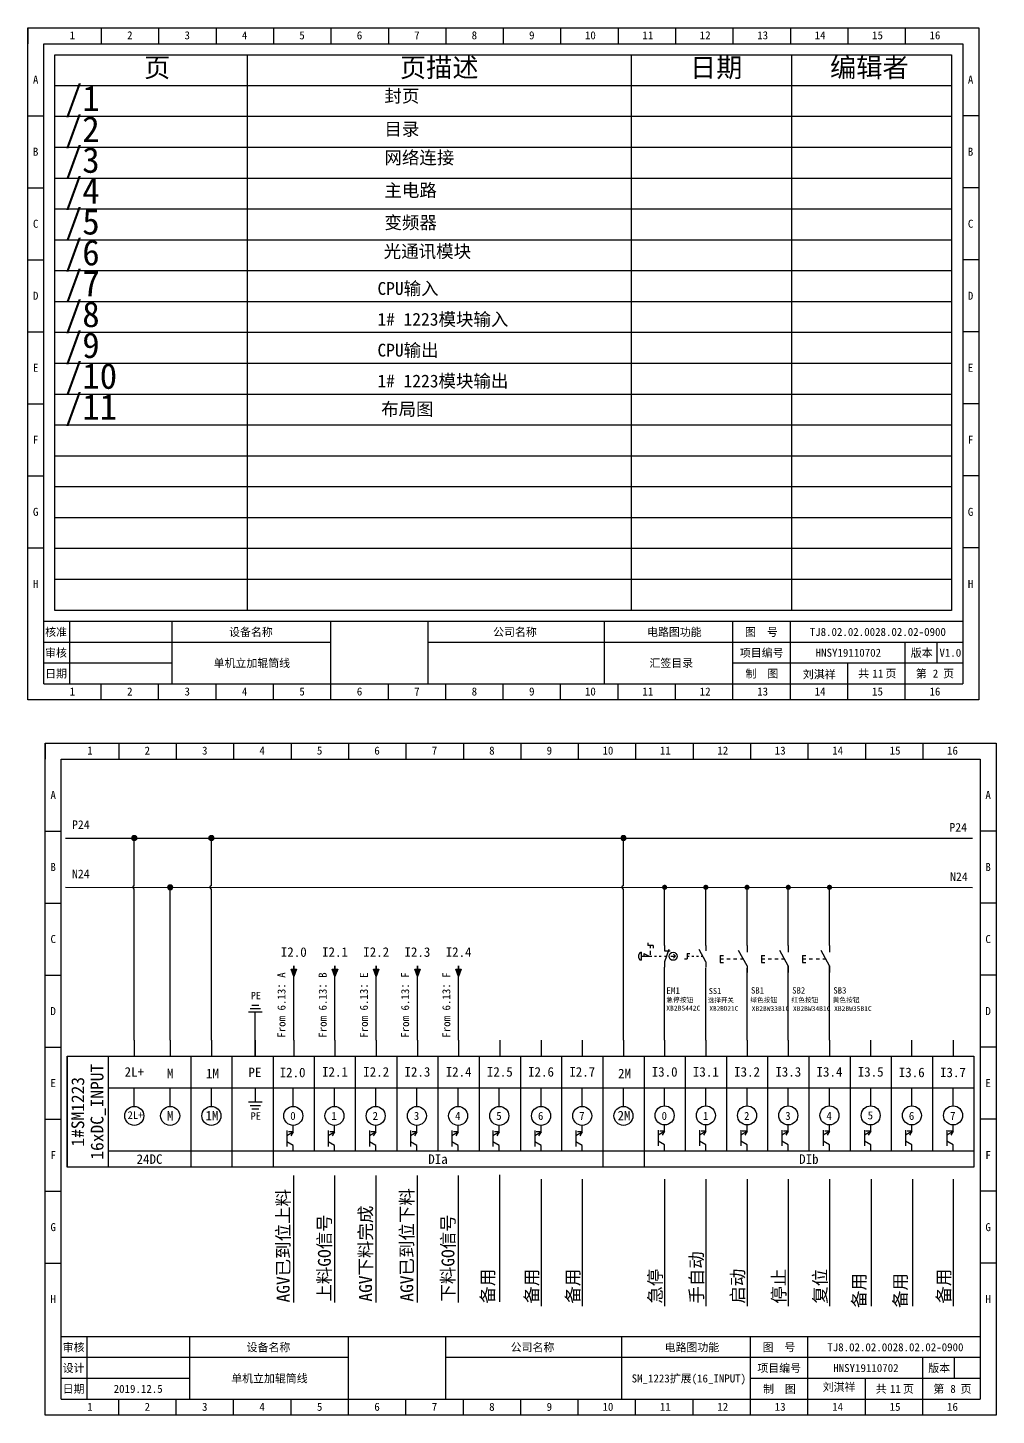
# Model space of a CAD drawing. Header units: millimetres. Extents: x 2035 to 3883, y 1511 to 1945.
# Drawn here: x 2344.2 to 2646.7, y 1511.5 to 1944.9 of the extents above; entities that cross this region are included whole.
import ezdxf
from ezdxf.enums import TextEntityAlignment as Align

# ---------------------------------------------------------------- set-up
doc = ezdxf.new("R2010")
doc.units = ezdxf.units.MM
doc.layers.add('0 @ 1', color=7, linetype='Continuous')
doc.layers.add('EPLAN300', color=5, linetype='Continuous', lineweight=25)
doc.layers.add('EPLAN311', color=1, linetype='Continuous', lineweight=25)
doc.styles.get("Standard").update_dxf_attribs({"font": 'arial.ttf'})
doc.styles.add('宋体', font='')
doc.styles.get('宋体').set_extended_font_data('宋体')

# ---------------------------------------------------------------- blocks, each defined once
blk = doc.blocks.new('*U102')
blk.add_line((-2.5, 0), (2.5, 0))
blk = doc.blocks.new('*U103')
at = {"color": 0, "linetype": 'ByBlock', "lineweight": -2, "transparency": 16777216}
for p in [(0, 0), (0, -22.5), (0, -45), (0, -67.5), (0, -90), (0, -112.5), (0, -135)]:
    blk.add_blockref('*U102', p, dxfattribs=at)
blk = doc.blocks.new('*U104')
blk.add_line((-2.5, 0), (2.5, 0))
blk = doc.blocks.new('*U105')
at = {"color": 0, "linetype": 'ByBlock', "lineweight": -2, "transparency": 16777216}
for p in [(0, 0), (0, -22.5), (0, -45), (0, -67.5), (0, -90), (0, -112.5), (0, -135)]:
    blk.add_blockref('*U104', p, dxfattribs=at)
blk = doc.blocks.new('目录图框')
for p, q in [((-3010.08, 789.32), (-2713.08, 789.32)), ((-3010.08, 579.32), (-3010.08, 789.32)), ((-3010.08, 789.32), (-3010.08, 784.32)), ((-3010.08, 789.32), (-3005.08, 789.32)), ((-2987.15, 789.32), (-2987.15, 784.32)), ((-2969.21, 789.32), (-2969.21, 784.32)), ((-2951.27, 789.32), (-2951.27, 784.32)), ((-2933.33, 789.32), (-2933.33, 784.32)), ((-2915.4, 789.32), (-2915.4, 784.32)), ((-2897.46, 789.32), (-2897.46, 784.32)), ((-2879.52, 789.32), (-2879.52, 784.32)), ((-2861.58, 789.32), (-2861.58, 784.32)), ((-2843.65, 789.32), (-2843.65, 784.32)), ((-2825.71, 789.32), (-2825.71, 784.32)), ((-2807.77, 789.32), (-2807.77, 784.32)), ((-2789.83, 789.32), (-2789.83, 784.32)), ((-2771.9, 789.32), (-2771.9, 784.32)), ((-2753.96, 789.32), (-2753.96, 784.32)), ((-2736.02, 789.32), (-2736.02, 784.32)), ((-2713.08, 789.32), (-2713.08, 579.32)), ((-2713.08, 789.32), (-2713.08, 784.32)), ((-3005.08, 784.32), (-2718.08, 784.32)), ((-3005.08, 584.32), (-3005.08, 784.32)), ((-2718.08, 784.32), (-2718.08, 584.32)), ((-2718.08, 603.82), (-3005.08, 603.82)), ((-2997.08, 603.82), (-2997.08, 584.32)), ((-2965.08, 603.82), (-2965.08, 584.32)), ((-2965.08, 603.82), (-2965.08, 584.32)), ((-2915.4, 579.32), (-2915.4, 603.82)), ((-2885.08, 603.82), (-2885.08, 584.32)), ((-2885.08, 603.82), (-2885.08, 584.32)), ((-2885.08, 603.82), (-2885.08, 584.32)), ((-2830.08, 603.82), (-2830.08, 584.32)), ((-2789.83, 579.32), (-2789.83, 603.82)), ((-2771.9, 579.32), (-2771.9, 603.82)), ((-2965.08, 597.32), (-3005.08, 597.32)), ((-2915.4, 597.32), (-2965.08, 597.32)), ((-2718.08, 597.32), (-2885.08, 597.32)), ((-2736.02, 579.32), (-2736.02, 597.32)), ((-2726.18, 597.32), (-2726.18, 590.82)), ((-2965.08, 590.82), (-3005.08, 590.82)), ((-2718.08, 590.82), (-2789.83, 590.82)), ((-2753.96, 579.32), (-2753.96, 590.82)), ((-3005.08, 584.32), (-2718.08, 584.32)), ((-2987.15, 579.32), (-2987.15, 584.32)), ((-2969.21, 579.32), (-2969.21, 584.32)), ((-2951.27, 579.32), (-2951.27, 584.32)), ((-2933.33, 579.32), (-2933.33, 584.32)), ((-2897.46, 579.32), (-2897.46, 584.32)), ((-2879.52, 579.32), (-2879.52, 584.32)), ((-2861.58, 579.32), (-2861.58, 584.32)), ((-2843.65, 579.32), (-2843.65, 584.32)), ((-2825.71, 579.32), (-2825.71, 584.32)), ((-2807.77, 579.32), (-2807.77, 584.32)), ((-2713.08, 579.32), (-3010.08, 579.32))]:
    blk.add_line(p, q)
blk.add_blockref('*U103', (-3007.58, 761.82))
at = {"xscale": -1}
blk.add_blockref('*U105', (-2715.58, 761.82), dxfattribs=at)
at = {"style": '宋体'}
for s, p in [('1', (-2997.01, 785.71)), ('2', (-2979.07, 785.71)), ('3', (-2961.13, 785.71)), ('4', (-2943.2, 785.71)), ('5', (-2925.26, 785.71)), ('6', (-2907.32, 785.71)), ('7', (-2889.38, 785.71)), ('8', (-2871.45, 785.71)), ('9', (-2853.51, 785.71)), ('10', (-2836.07, 785.71)), ('11', (-2818.13, 785.71)), ('12', (-2800.2, 785.71)), ('13', (-2782.26, 785.71)), ('14', (-2764.32, 785.71)), ('15', (-2746.38, 785.71)), ('16', (-2728.45, 785.71)), ('A', (-3008.47, 771.84)), ('A', (-2716.47, 771.84)), ('B', (-3008.47, 749.34)), ('B', (-2716.47, 749.34)), ('C', (-3008.47, 726.84)), ('C', (-2716.47, 726.84)), ('D', (-3008.47, 704.34)), ('D', (-2716.47, 704.34)), ('E', (-3008.47, 681.84)), ('E', (-2716.47, 681.84)), ('F', (-3008.47, 659.34)), ('F', (-2716.47, 659.34)), ('G', (-3008.47, 636.84)), ('G', (-2716.47, 636.84)), ('H', (-3008.47, 614.34)), ('H', (-2716.47, 614.34)), ('核准', (-3004.65, 599.29)), ('设备名称', (-2947.2, 599.28)), ('公司名称', (-2864.73, 599.29)), ('电路图功能', (-2816.66, 599.29)), ('图  号', (-2786.05, 599.3)), ('审核', (-3004.66, 592.79)), ('项目编号', (-2787.68, 592.79)), ('版本', (-2734.3, 592.79)), ('日期', (-3004.66, 586.29)), ('制  图', (-2785.91, 586.28)), ('共   页', (-2750.72, 586.31)), ('第   页', (-2732.72, 586.3)), ('1', (-2997.01, 580.71)), ('2', (-2979.07, 580.71)), ('3', (-2961.13, 580.71)), ('4', (-2943.2, 580.71)), ('5', (-2925.26, 580.71)), ('6', (-2907.32, 580.71)), ('7', (-2889.38, 580.71)), ('8', (-2871.45, 580.71)), ('9', (-2853.51, 580.71)), ('10', (-2836.07, 580.71)), ('11', (-2818.13, 580.71)), ('12', (-2800.2, 580.71)), ('13', (-2782.26, 580.71)), ('14', (-2764.32, 580.71)), ('15', (-2746.38, 580.71)), ('16', (-2728.45, 580.71))]:
    blk.add_text(s, height=2.5, dxfattribs=at).set_placement(p)
blk = doc.blocks.new('*U69')
blk.add_line((140, 0), (-140, 0))
blk = doc.blocks.new('*U70')
at = {"color": 0, "linetype": 'ByBlock', "lineweight": -2, "transparency": 16777216}
for p in [(0, 0), (0, -9.64), (0, -19.28), (0, -28.92), (0, -38.56), (0, -48.19), (0, -57.83), (0, -67.47), (0, -77.11), (0, -86.75), (0, -96.39), (0, -106.03), (0, -115.67), (0, -125.31), (0, -134.94), (0, -144.58), (0, -154.22)]:
    blk.add_blockref('*U69', p, dxfattribs=at)
blk = doc.blocks.new('*U89')
blk.add_line((-2.5, 0), (2.5, 0))
blk = doc.blocks.new('*U90')
at = {"color": 0, "linetype": 'ByBlock', "lineweight": -2, "transparency": 16777216}
for p in [(0, 0), (0, -22.5), (0, -45), (0, -67.5), (0, -90), (0, -112.5), (0, -135)]:
    blk.add_blockref('*U89', p, dxfattribs=at)
blk = doc.blocks.new('*U91')
blk.add_line((-2.5, 0), (2.5, 0))
blk = doc.blocks.new('*U92')
at = {"color": 0, "linetype": 'ByBlock', "lineweight": -2, "transparency": 16777216}
for p in [(0, 0), (0, -22.5), (0, -45), (0, -67.5), (0, -90), (0, -112.5), (0, -135)]:
    blk.add_blockref('*U91', p, dxfattribs=at)
blk = doc.blocks.new('制图图框')
for p, q in [((-2700.08, 789.32), (-2403.08, 789.32)), ((-2700.08, 579.32), (-2700.08, 789.32)), ((-2700.08, 789.32), (-2700.08, 784.32)), ((-2700.08, 789.32), (-2695.08, 789.32)), ((-2677.15, 789.32), (-2677.15, 784.32)), ((-2659.21, 789.32), (-2659.21, 784.32)), ((-2641.27, 789.32), (-2641.27, 784.32)), ((-2623.33, 789.32), (-2623.33, 784.32)), ((-2605.4, 789.32), (-2605.4, 784.32)), ((-2587.46, 789.32), (-2587.46, 784.32)), ((-2569.52, 789.32), (-2569.52, 784.32)), ((-2551.58, 789.32), (-2551.58, 784.32)), ((-2533.65, 789.32), (-2533.65, 784.32)), ((-2515.71, 789.32), (-2515.71, 784.32)), ((-2497.77, 789.32), (-2497.77, 784.32)), ((-2479.83, 789.32), (-2479.83, 784.32)), ((-2461.9, 789.32), (-2461.9, 784.32)), ((-2443.96, 789.32), (-2443.96, 784.32)), ((-2426.02, 789.32), (-2426.02, 784.32)), ((-2403.08, 789.32), (-2403.08, 579.32)), ((-2403.08, 789.32), (-2403.08, 784.32)), ((-2695.08, 784.32), (-2408.08, 784.32)), ((-2695.08, 584.32), (-2695.08, 784.32)), ((-2408.08, 784.32), (-2408.08, 584.32)), ((-2408.08, 603.82), (-2695.08, 603.82)), ((-2687.08, 603.82), (-2687.08, 584.32)), ((-2655.08, 603.82), (-2655.08, 584.32)), ((-2655.08, 603.82), (-2655.08, 584.32)), ((-2605.4, 579.32), (-2605.4, 603.82)), ((-2575.08, 603.82), (-2575.08, 584.32)), ((-2575.08, 603.82), (-2575.08, 584.32)), ((-2575.08, 603.82), (-2575.08, 584.32)), ((-2520.08, 603.82), (-2520.08, 584.32)), ((-2479.83, 579.32), (-2479.83, 603.82)), ((-2461.9, 579.32), (-2461.9, 603.82)), ((-2655.08, 597.32), (-2695.08, 597.32)), ((-2605.4, 597.32), (-2655.08, 597.32)), ((-2408.08, 597.32), (-2575.08, 597.32)), ((-2426.02, 579.32), (-2426.02, 597.32)), ((-2416.18, 597.32), (-2416.18, 590.82)), ((-2655.08, 590.82), (-2695.08, 590.82)), ((-2408.08, 590.82), (-2479.83, 590.82)), ((-2443.96, 579.32), (-2443.96, 590.82)), ((-2695.08, 584.32), (-2408.08, 584.32)), ((-2677.15, 579.32), (-2677.15, 584.32)), ((-2659.21, 579.32), (-2659.21, 584.32)), ((-2641.27, 579.32), (-2641.27, 584.32)), ((-2623.33, 579.32), (-2623.33, 584.32)), ((-2587.46, 579.32), (-2587.46, 584.32)), ((-2569.52, 579.32), (-2569.52, 584.32)), ((-2551.58, 579.32), (-2551.58, 584.32)), ((-2533.65, 579.32), (-2533.65, 584.32)), ((-2515.71, 579.32), (-2515.71, 584.32)), ((-2497.77, 579.32), (-2497.77, 584.32)), ((-2403.08, 579.32), (-2700.08, 579.32))]:
    blk.add_line(p, q)
blk.add_blockref('*U90', (-2697.58, 761.82))
at = {"xscale": -1}
blk.add_blockref('*U92', (-2405.58, 761.82), dxfattribs=at)
at = {"style": '宋体'}
for s, p in [('1', (-2687.01, 785.71)), ('2', (-2669.07, 785.71)), ('3', (-2651.13, 785.71)), ('4', (-2633.2, 785.71)), ('5', (-2615.26, 785.71)), ('6', (-2597.32, 785.71)), ('7', (-2579.38, 785.71)), ('8', (-2561.45, 785.71)), ('9', (-2543.51, 785.71)), ('10', (-2526.07, 785.71)), ('11', (-2508.13, 785.71)), ('12', (-2490.2, 785.71)), ('13', (-2472.26, 785.71)), ('14', (-2454.32, 785.71)), ('15', (-2436.38, 785.71)), ('16', (-2418.45, 785.71)), ('A', (-2698.47, 771.84)), ('A', (-2406.47, 771.84)), ('B', (-2698.47, 749.34)), ('B', (-2406.47, 749.34)), ('C', (-2698.47, 726.84)), ('C', (-2406.47, 726.84)), ('D', (-2698.47, 704.34)), ('D', (-2406.47, 704.34)), ('E', (-2698.47, 681.84)), ('E', (-2406.47, 681.84)), ('F', (-2698.47, 659.34)), ('F', (-2406.47, 659.34)), ('G', (-2698.47, 636.84)), ('G', (-2406.47, 636.84)), ('H', (-2698.47, 614.34)), ('H', (-2406.47, 614.34)), ('审核', (-2694.65, 599.29)), ('设备名称', (-2637.2, 599.28)), ('公司名称', (-2554.73, 599.29)), ('电路图功能', (-2506.66, 599.29)), ('图  号', (-2476.05, 599.3)), ('设计', (-2694.66, 592.79)), ('项目编号', (-2477.68, 592.79)), ('版本', (-2424.3, 592.79)), ('日期', (-2694.66, 586.29)), ('制  图', (-2475.91, 586.28)), ('共   页', (-2440.72, 586.31)), ('第   页', (-2422.72, 586.3)), ('1', (-2687.01, 580.71)), ('2', (-2669.07, 580.71)), ('3', (-2651.13, 580.71)), ('4', (-2633.2, 580.71)), ('5', (-2615.26, 580.71)), ('6', (-2597.32, 580.71)), ('7', (-2579.38, 580.71)), ('8', (-2561.45, 580.71)), ('9', (-2543.51, 580.71)), ('10', (-2526.07, 580.71)), ('11', (-2508.13, 580.71)), ('12', (-2490.2, 580.71)), ('13', (-2472.26, 580.71)), ('14', (-2454.32, 580.71)), ('15', (-2436.38, 580.71)), ('16', (-2418.45, 580.71))]:
    blk.add_text(s, height=2.5, dxfattribs=at).set_placement(p)
blk = doc.blocks.new('*U73')
blk.add_line((0, 0.14), (0, 5.8))
blk.add_circle((0, -2.83), 2.97)
blk = doc.blocks.new('*U74')
at = {"color": 0, "linetype": 'ByBlock', "lineweight": -2, "transparency": 16777216}
for p in [(0, 0), (12.87, 0)]:
    blk.add_blockref('*U73', p, dxfattribs=at)
blk = doc.blocks.new('箭头')
at = {"layer": 'EPLAN311', "linetype": 'Continuous', "lineweight": 25, "ltscale": 4}
blk.add_hatch(color=1, dxfattribs=at).paths.add_polyline_path([(0.875, 0.7), (2.8, 0), (0.875, -0.7)], flags=0)
at = {"layer": 'EPLAN311', "color": 1, "linetype": 'Continuous', "lineweight": 25, "ltscale": 4}
blk.add_line((0, 0), (0.875, 0), dxfattribs=at)
blk.add_lwpolyline([(0.875, 0.7), (2.8, 0), (0.875, -0.7)], close=True, dxfattribs=at)
at = {"color": 5}
blk.add_attdef('70_20010', text='', height=1.7535, dxfattribs=at).set_placement((3.5, -0.17535), align=Align.MIDDLE_LEFT)
blk = doc.blocks.new('急停按钮')
at = {"layer": 'EPLAN300', "color": 5, "linetype": 'Continuous', "lineweight": 25, "ltscale": 4}
for p, q in [((-6.13, 3.85), (-6.13, 1.75)), ((-4.38, 6.3), (-4.38, 5.6)), ((-2.98, 5.6), (-4.38, 5.6)), ((-3.68, 4.9), (-3.68, 5.6)), ((-3.68, 3.15), (-3.68, 4.2)), ((-2.98, 5.6), (-2.98, 4.9)), ((1.05, 4.55), (0, 1.4)), ((0, 4.2), (1.4, 4.2)), ((-6.13, 2.8), (-3.33, 2.8)), ((-5.43, 3.5), (-4.03, 2.8)), ((-5.43, 3.5), (-5.43, 2.8)), ((-2.63, 2.8), (-2.1, 2.8)), ((-1.4, 2.8), (-0.88, 2.8)), ((0, 2.8), (0.45, 2.8)), ((1.62, 2.8), (2.8, 2.8)), ((2.27, 3.32), (2.8, 2.8)), ((2.8, 2.8), (2.27, 2.27))]:
    blk.add_line(p, q, dxfattribs=at)
at = {"layer": 'EPLAN300', "color": 5, "linetype": 'Continuous', "lineweight": 25}
for p, q in [((0, 5.6), (0, 4.2)), ((0, 1.4), (0, 0))]:
    blk.add_line(p, q, dxfattribs=at)
at = {"layer": 'EPLAN300', "color": 5, "linetype": 'Continuous', "lineweight": 25, "ltscale": 4}
blk.add_circle((2.21, 2.8), 1.05, dxfattribs=at)
blk.add_arc((-5.71, 2.8), 1.13, 111.5448, 248.4552, dxfattribs=at)
at = {"color": 0, "style": '宋体'}
for tag, p in [('01', (0.42, 4.87)), ('02', (0.42, -0.54)), ('04', (0.42, -9.16)), ('05', (0.42, -11.32))]:
    blk.add_attdef(tag, p, '', height=1.26, dxfattribs=at)
at = {"color": 5, "style": '宋体'}
blk.add_attdef('03', (0.42, -7.01), '', height=1.75, dxfattribs=at)
blk = doc.blocks.new('选择开关2位')
at = {"layer": 'EPLAN300', "color": 5, "linetype": 'Continuous', "lineweight": 25}
for p, q in [((0, 0), (0, -1.4)), ((0, -4.2), (0, -5.6))]:
    blk.add_line(p, q, dxfattribs=at)
at = {"layer": 'EPLAN300', "color": 5, "linetype": 'Continuous', "lineweight": 25, "ltscale": 4}
for p, q in [((-5.6, -3.5), (-4.9, -3.5)), ((-4.9, -2.1), (-4.2, -2.1)), ((-4.9, -2.1), (-4.9, -3.5)), ((-4.9, -2.8), (-4.38, -2.8)), ((-3.68, -2.8), (-3.15, -2.8)), ((-2.45, -2.8), (-1.93, -2.8)), ((0, -4.2), (-1.75, -1.05)), ((-1.22, -2.8), (-0.78, -2.8))]:
    blk.add_line(p, q, dxfattribs=at)
at = {"color": 5}
blk.add_attdef('17_20010', text='', height=1.75, dxfattribs=at).set_placement((-6.3, -2.98), align=Align.MIDDLE_RIGHT)
blk = doc.blocks.new('常开按钮')
at = {"layer": 'EPLAN300', "color": 5, "linetype": 'Continuous', "lineweight": 25}
for p, q in [((0, 0), (0, -1.4)), ((0, -4.2), (0, -5.6))]:
    blk.add_line(p, q, dxfattribs=at)
at = {"layer": 'EPLAN300', "color": 5, "linetype": 'Continuous', "lineweight": 25, "ltscale": 4}
for p, q in [((-5.6, -2.1), (-4.9, -2.1)), ((-5.6, -2.1), (-5.6, -3.5)), ((-5.6, -2.8), (-4.9, -2.8)), ((-4.2, -2.8), (-3.5, -2.8)), ((-2.8, -2.8), (-2.1, -2.8)), ((0, -4.2), (-1.75, -1.05)), ((-1.4, -2.8), (-0.78, -2.8)), ((-5.6, -3.5), (-4.9, -3.5))]:
    blk.add_line(p, q, dxfattribs=at)
at = {"color": 5}
blk.add_attdef('17_20010', text='', height=1.75, dxfattribs=at).set_placement((-6.3, -2.98), align=Align.MIDDLE_RIGHT)

msp = doc.modelspace()

# ---------------------------------------------------------------- hatches: boundary and pattern name
at = {"layer": 'EPLAN311', "linetype": 'ByBlock', "lineweight": 15, "ltscale": 4}
h = msp.add_hatch(color=0, dxfattribs=at)
edge = h.paths.add_edge_path()
edge.add_arc((2377.48, 1691.79), 0.81, 0, 360)
h = msp.add_hatch(color=0, dxfattribs=at)
edge = h.paths.add_edge_path()
edge.add_arc((2401.55, 1691.79), 0.81, 0, 360)
h = msp.add_hatch(color=0, dxfattribs=at)
edge = h.paths.add_edge_path()
edge.add_arc((2530.25, 1691.79), 0.81, 0, 360)
h = msp.add_hatch(color=0, dxfattribs=at)
edge = h.paths.add_edge_path()
edge.add_arc((2388.69, 1676.41), 0.81, 0, 360)
h = msp.add_hatch(color=0, dxfattribs=at)
edge = h.paths.add_edge_path()
edge.add_arc((2543.12, 1676.4), 0.81, 0, 360)
h = msp.add_hatch(color=0, dxfattribs=at)
edge = h.paths.add_edge_path()
edge.add_arc((2555.99, 1676.4), 0.81, 0, 360)
h = msp.add_hatch(color=0, dxfattribs=at)
edge = h.paths.add_edge_path()
edge.add_arc((2568.86, 1676.4), 0.81, 0, 360)
h = msp.add_hatch(color=0, dxfattribs=at)
edge = h.paths.add_edge_path()
edge.add_arc((2581.73, 1676.4), 0.81, 0, 360)
h = msp.add_hatch(color=0, dxfattribs=at)
edge = h.paths.add_edge_path()
edge.add_arc((2594.6, 1676.4), 0.81, 0, 360)

# ---------------------------------------------------------------- linework, layer by layer
for p, q in [((2412.7, 1936.43), (2412.7, 1762.92)), ((2532.7, 1936.43), (2532.7, 1762.92)), ((2582.7, 1936.43), (2582.7, 1762.92)), ((2377.48, 1676.91), (2377.48, 1691.79)), ((2401.55, 1676.91), (2401.55, 1691.79)), ((2530.25, 1676.9), (2530.25, 1691.79)), ((2355.95, 1676.42), (2639.22, 1676.39)), ((2377.48, 1628.62), (2377.48, 1675.91)), ((2388.68, 1628.62), (2388.69, 1676.41)), ((2401.55, 1628.62), (2401.55, 1675.91)), ((2530.25, 1628.62), (2530.25, 1675.9)), ((2543.12, 1658.21), (2543.12, 1676.4)), ((2555.99, 1658.21), (2555.99, 1676.4)), ((2568.86, 1658.21), (2568.86, 1676.4)), ((2581.73, 1658.21), (2581.73, 1676.4)), ((2594.6, 1658.21), (2594.6, 1676.4)), ((2427.29, 1628.62), (2427.29, 1651.87)), ((2440.16, 1628.62), (2440.16, 1651.87)), ((2453.03, 1628.62), (2453.03, 1651.87)), ((2465.9, 1628.62), (2465.9, 1651.87)), ((2478.77, 1628.62), (2478.77, 1651.87)), ((2543.12, 1628.62), (2543.12, 1651.49)), ((2581.73, 1628.62), (2581.73, 1651.87)), ((2594.6, 1628.62), (2594.6, 1651.87)), ((2555.99, 1628.62), (2555.99, 1651.29)), ((2568.86, 1628.62), (2568.86, 1651.1)), ((2415.27, 1628.62), (2415.27, 1637.45)), ((2377.48, 1628.62), (2377.48, 1623.67)), ((2388.68, 1628.62), (2388.68, 1623.67)), ((2401.55, 1628.62), (2401.55, 1623.67)), ((2415.27, 1628.62), (2415.27, 1623.67)), ((2415.27, 1623.67), (2415.27, 1628.62)), ((2427.29, 1628.62), (2427.29, 1623.67)), ((2440.16, 1628.62), (2440.16, 1623.67)), ((2453.03, 1628.62), (2453.03, 1623.67)), ((2465.9, 1628.62), (2465.9, 1623.67)), ((2478.77, 1628.62), (2478.77, 1623.67)), ((2491.64, 1628.62), (2491.64, 1623.67)), ((2504.51, 1628.62), (2504.51, 1623.67)), ((2517.38, 1628.62), (2517.38, 1623.67)), ((2530.25, 1628.62), (2530.25, 1623.67)), ((2530.25, 1628.62), (2530.25, 1623.67)), ((2543.12, 1628.62), (2543.12, 1623.67)), ((2555.99, 1628.62), (2555.99, 1623.67)), ((2568.86, 1628.62), (2568.86, 1623.67)), ((2581.73, 1628.62), (2581.73, 1623.67)), ((2594.6, 1628.62), (2594.6, 1623.67)), ((2607.47, 1623.67), (2607.47, 1628.62)), ((2620.34, 1623.67), (2620.34, 1628.62)), ((2633.21, 1628.62), (2633.21, 1623.67)), ((2356.5, 1623.67), (2639.64, 1623.67)), ((2356.5, 1589.02), (2356.5, 1623.67)), ((2356.5, 1623.67), (2356.5, 1589.02)), ((2369.37, 1623.67), (2369.37, 1589.02)), ((2395.11, 1623.67), (2395.11, 1589.02)), ((2407.98, 1623.67), (2407.98, 1589.02)), ((2420.85, 1623.67), (2420.85, 1589.02)), ((2433.72, 1593.97), (2433.72, 1623.67)), ((2446.59, 1593.97), (2446.59, 1623.67)), ((2459.46, 1623.67), (2459.46, 1593.97)), ((2472.33, 1623.67), (2472.33, 1593.97)), ((2485.2, 1623.67), (2485.2, 1593.97)), ((2498.07, 1623.67), (2498.07, 1593.95)), ((2510.94, 1623.67), (2510.94, 1593.97)), ((2523.81, 1623.67), (2523.81, 1589.02)), ((2536.68, 1623.67), (2536.68, 1589.02)), ((2549.55, 1623.67), (2549.55, 1593.97)), ((2562.42, 1623.67), (2562.42, 1593.97)), ((2575.29, 1623.67), (2575.29, 1593.97)), ((2588.16, 1623.67), (2588.16, 1593.97)), ((2601.03, 1623.67), (2601.03, 1593.97)), ((2613.9, 1623.67), (2613.9, 1593.97)), ((2626.77, 1623.67), (2626.77, 1593.97)), ((2639.64, 1623.67), (2639.64, 1589.02)), ((2369.37, 1613.77), (2639.64, 1613.77)), ((2377.48, 1607.96), (2377.48, 1613.77)), ((2388.68, 1607.96), (2388.68, 1613.77)), ((2401.55, 1607.96), (2401.55, 1613.77)), ((2415.27, 1613.77), (2415.27, 1609.36)), ((2427.13, 1607.96), (2427.13, 1613.61)), ((2440, 1607.96), (2440, 1613.61)), ((2452.87, 1607.96), (2452.87, 1613.61)), ((2465.74, 1607.96), (2465.74, 1613.61)), ((2478.61, 1607.96), (2478.61, 1613.61)), ((2491.48, 1607.96), (2491.48, 1613.61)), ((2504.51, 1607.96), (2504.51, 1613.61)), ((2517.38, 1607.96), (2517.38, 1613.61)), ((2530.25, 1607.96), (2530.25, 1613.77)), ((2543.12, 1608.12), (2543.12, 1613.77)), ((2555.99, 1608.12), (2555.99, 1613.77)), ((2568.86, 1608.12), (2568.86, 1613.77)), ((2581.73, 1608.12), (2581.73, 1613.77)), ((2594.6, 1608.12), (2594.6, 1613.77)), ((2607.47, 1608.12), (2607.47, 1613.77)), ((2425.15, 1600.39), (2425.15, 1595.44)), ((2425.15, 1598.9), (2427.13, 1600.04)), ((2427.13, 1600.04), (2425.65, 1600.04)), ((2427.13, 1600.04), (2426.39, 1598.76)), ((2427.13, 1600.04), (2427.13, 1602.02)), ((2438.02, 1600.39), (2438.02, 1595.44)), ((2438.02, 1598.9), (2440, 1600.04)), ((2440, 1600.04), (2438.52, 1600.04)), ((2440, 1600.04), (2439.26, 1598.76)), ((2440, 1600.04), (2440, 1602.02)), ((2450.89, 1600.39), (2450.89, 1595.44)), ((2450.89, 1598.9), (2452.87, 1600.04)), ((2452.87, 1600.04), (2451.39, 1600.04)), ((2452.87, 1600.04), (2452.13, 1598.76)), ((2452.87, 1600.04), (2452.87, 1602.02)), ((2463.76, 1600.39), (2463.76, 1595.44)), ((2463.76, 1598.9), (2465.74, 1600.04)), ((2465.74, 1600.04), (2464.26, 1600.04)), ((2465.74, 1600.04), (2465, 1598.76)), ((2465.74, 1600.04), (2465.74, 1602.02)), ((2476.63, 1600.39), (2476.63, 1595.44)), ((2476.63, 1598.9), (2478.61, 1600.04)), ((2478.61, 1600.04), (2477.13, 1600.04)), ((2478.61, 1600.04), (2477.87, 1598.76)), ((2478.61, 1600.04), (2478.61, 1602.02)), ((2489.5, 1600.39), (2489.5, 1595.44)), ((2489.5, 1598.9), (2491.48, 1600.04)), ((2491.48, 1600.04), (2490, 1600.04)), ((2491.48, 1600.04), (2490.74, 1598.76)), ((2491.48, 1600.04), (2491.48, 1602.02)), ((2502.53, 1600.39), (2502.53, 1595.44)), ((2502.53, 1598.9), (2504.51, 1600.04)), ((2504.51, 1600.04), (2503.02, 1600.04)), ((2504.51, 1600.04), (2503.77, 1598.76)), ((2504.51, 1600.04), (2504.51, 1602.02)), ((2515.4, 1600.39), (2515.4, 1595.44)), ((2515.4, 1598.9), (2517.38, 1600.04)), ((2517.38, 1600.04), (2515.89, 1600.04)), ((2517.38, 1600.04), (2516.64, 1598.76)), ((2517.38, 1600.04), (2517.38, 1602.02)), ((2541.14, 1600.55), (2541.14, 1595.6)), ((2541.14, 1599.06), (2543.12, 1600.2)), ((2543.12, 1600.2), (2541.63, 1600.2)), ((2543.12, 1600.2), (2542.38, 1598.92)), ((2543.12, 1600.2), (2543.12, 1602.18)), ((2554.01, 1600.55), (2554.01, 1595.6)), ((2554.01, 1599.06), (2555.99, 1600.2)), ((2555.99, 1600.2), (2554.5, 1600.2)), ((2555.99, 1600.2), (2555.25, 1598.92)), ((2555.99, 1600.2), (2555.99, 1602.18)), ((2566.88, 1600.55), (2566.88, 1595.6)), ((2566.88, 1599.06), (2568.86, 1600.2)), ((2568.86, 1600.2), (2567.37, 1600.2)), ((2568.86, 1600.2), (2568.12, 1598.92)), ((2568.86, 1600.2), (2568.86, 1602.18)), ((2579.75, 1600.55), (2579.75, 1595.6)), ((2579.75, 1599.06), (2581.73, 1600.2)), ((2581.73, 1600.2), (2580.24, 1600.2)), ((2581.73, 1600.2), (2580.99, 1598.92)), ((2581.73, 1600.2), (2581.73, 1602.18)), ((2592.62, 1600.55), (2592.62, 1595.6)), ((2592.62, 1599.06), (2594.6, 1600.2)), ((2594.6, 1600.2), (2593.11, 1600.2)), ((2594.6, 1600.2), (2593.86, 1598.92)), ((2594.6, 1600.2), (2594.6, 1602.18)), ((2605.49, 1600.55), (2605.49, 1595.6)), ((2605.49, 1599.06), (2607.47, 1600.2)), ((2607.47, 1600.2), (2605.98, 1600.2)), ((2607.47, 1600.2), (2606.73, 1598.92)), ((2607.47, 1600.2), (2607.47, 1602.18)), ((2618.36, 1600.55), (2618.36, 1595.6)), ((2618.36, 1599.06), (2620.34, 1600.2)), ((2620.34, 1600.2), (2618.85, 1600.2)), ((2620.34, 1600.2), (2619.6, 1598.92)), ((2620.34, 1600.2), (2620.34, 1602.18)), ((2631.23, 1600.55), (2631.23, 1595.6)), ((2631.23, 1599.06), (2633.21, 1600.2)), ((2633.21, 1600.2), (2631.72, 1600.2)), ((2633.21, 1600.2), (2632.47, 1598.92)), ((2633.21, 1600.2), (2633.21, 1602.18)), ((2427.13, 1595.79), (2425.15, 1596.92)), ((2427.13, 1593.97), (2427.13, 1595.79)), ((2440, 1595.79), (2438.02, 1596.92)), ((2440, 1593.97), (2440, 1595.79)), ((2452.87, 1595.79), (2450.89, 1596.92)), ((2452.87, 1593.97), (2452.87, 1595.79)), ((2465.74, 1595.79), (2463.76, 1596.92)), ((2465.74, 1593.97), (2465.74, 1595.79)), ((2478.61, 1595.79), (2476.63, 1596.92)), ((2478.61, 1593.97), (2478.61, 1595.79)), ((2491.48, 1595.79), (2489.5, 1596.92)), ((2491.48, 1593.97), (2491.48, 1595.79)), ((2504.51, 1595.79), (2502.53, 1596.92)), ((2504.51, 1593.97), (2504.51, 1595.79)), ((2517.38, 1595.79), (2515.4, 1596.92)), ((2517.38, 1593.97), (2517.38, 1595.79)), ((2543.12, 1595.95), (2541.14, 1597.08)), ((2543.12, 1593.97), (2543.12, 1595.95)), ((2555.99, 1595.95), (2554.01, 1597.08)), ((2555.99, 1593.97), (2555.99, 1595.95)), ((2568.86, 1595.95), (2566.88, 1597.08)), ((2568.86, 1593.97), (2568.86, 1595.95)), ((2581.73, 1595.95), (2579.75, 1597.08)), ((2581.73, 1593.97), (2581.73, 1595.95)), ((2594.6, 1595.95), (2592.62, 1597.08)), ((2594.6, 1593.97), (2594.6, 1595.95)), ((2607.47, 1595.95), (2605.49, 1597.08)), ((2607.47, 1593.97), (2607.47, 1595.95)), ((2620.34, 1595.95), (2618.36, 1597.08)), ((2620.34, 1593.97), (2620.34, 1595.95)), ((2633.21, 1595.95), (2631.23, 1597.08)), ((2633.21, 1593.97), (2633.21, 1595.95)), ((2395.11, 1593.97), (2369.37, 1593.97)), ((2403.06, 1593.97), (2395.11, 1593.97)), ((2523.81, 1593.97), (2403.06, 1593.97)), ((2531.06, 1593.97), (2523.81, 1593.97)), ((2639.64, 1593.97), (2531.06, 1593.97)), ((2639.64, 1589.02), (2356.5, 1589.02)), ((2491.64, 1546.88), (2491.64, 1586.58)), ((2427.29, 1546.72), (2427.29, 1586.42)), ((2440.16, 1546.72), (2440.16, 1586.42)), ((2453.03, 1546.72), (2453.03, 1586.42)), ((2465.9, 1546.72), (2465.9, 1586.42)), ((2478.77, 1546.72), (2478.77, 1586.42)), ((2504.51, 1585.24), (2504.51, 1545.54)), ((2517.38, 1585.24), (2517.38, 1545.54)), ((2543.12, 1585.24), (2543.12, 1545.54)), ((2555.99, 1585.24), (2555.99, 1545.54)), ((2568.86, 1585.24), (2568.86, 1545.54)), ((2581.73, 1585.24), (2581.73, 1545.54)), ((2594.6, 1585.24), (2594.6, 1545.54)), ((2607.63, 1585.24), (2607.63, 1545.54)), ((2620.5, 1585.24), (2620.5, 1545.54)), ((2633.21, 1585.24), (2633.21, 1545.54)), ((2478.77, 1558.07), (2478.77, 1558.07))]:
    msp.add_line(p, q)
at = {"linetype": 'Continuous', "lineweight": 25, "ltscale": 4}
for p, q in [((2413.65, 1638.53), (2416.89, 1638.53)), ((2414.19, 1639.61), (2416.35, 1639.61)), ((2413.11, 1637.45), (2417.43, 1637.45)), ((2415.27, 1629.75), (2415.27, 1631.91)), ((2413.11, 1609.36), (2417.43, 1609.36)), ((2413.65, 1608.28), (2416.89, 1608.28)), ((2414.19, 1607.2), (2416.35, 1607.2))]:
    msp.add_line(p, q, dxfattribs=at)
msp.add_lwpolyline([(2352.7, 1936.43), (2632.7, 1936.43), (2632.7, 1762.92), (2352.7, 1762.92)], close=True)
for centre in [(2543.12, 1605.15), (2555.99, 1605.15), (2568.86, 1605.15), (2581.73, 1605.15), (2594.6, 1605.15), (2607.47, 1605.15), (2377.48, 1604.99), (2388.68, 1604.99), (2401.55, 1604.99), (2427.13, 1604.99), (2440, 1604.99), (2452.87, 1604.99), (2465.74, 1604.99), (2478.61, 1604.99), (2491.48, 1604.99), (2504.51, 1604.99), (2517.38, 1604.99), (2530.25, 1604.99)]:
    msp.add_circle(centre, 2.97)
for centre in [(2377.48, 1676.41), (2401.55, 1676.41), (2530.25, 1676.4)]:
    msp.add_arc(centre, 0.5, 90, 270)
at = {"layer": 'EPLAN311', "color": 7, "linetype": 'Continuous', "lineweight": 25, "ltscale": 4}
for p, q in [((2355.95, 1691.79), (2370.89, 1691.79)), ((2370.89, 1691.79), (2639.22, 1691.79))]:
    msp.add_line(p, q, dxfattribs=at)
at = {"layer": 'EPLAN311', "color": 0, "linetype": 'ByBlock', "lineweight": 15, "ltscale": 4}
for centre in [(2377.48, 1691.79), (2401.55, 1691.79), (2530.25, 1691.79), (2388.69, 1676.41)]:
    msp.add_circle(centre, 0.81, dxfattribs=at)

# ---------------------------------------------------------------- block references
for name, p in [('目录图框', (5354.29, 1155.61)), ('*U70', (2492.7, 1926.79)), ('制图图框', (5049.77, 932.15)), ('*U74', (2620.34, 1607.98))]:
    msp.add_blockref(name, p)
for name, p, xscale, yscale, zscale in [('选择开关2位', (2555.99, 1658.21), 1.2, 1.2, 1.2), ('常开按钮', (2568.86, 1658.21), 1.5, 1.5, 1.5), ('常开按钮', (2581.73, 1658.21), 1.5, 1.5, 1.5), ('常开按钮', (2594.6, 1658.21), 1.5, 1.5, 1.5)]:
    msp.add_blockref(name, p, dxfattribs=dict(xscale=xscale, yscale=yscale, zscale=zscale))
at = {"xscale": 1.2, "yscale": 1.2, "zscale": 1.2, "rotation": 270}
for p in [(2427.29, 1651.87), (2440.16, 1651.87), (2453.03, 1651.87), (2465.9, 1651.87), (2478.77, 1651.87)]:
    msp.add_blockref('箭头', p, dxfattribs=at)
at = {"layer": '0 @ 1', "color": 5, "xscale": 1.2, "yscale": 1.2, "zscale": 1.2}
msp.add_blockref('急停按钮', (2543.12, 1651.49), dxfattribs=at).add_auto_attribs({'05': 'XB2BS442C', '04': '急停按钮', '03': 'EM1'})

# ---------------------------------------------------------------- texts
at = {"color": 1, "style": '宋体'}
for s, p in [('From 6.13：A', (2424.7, 1629.41)), ('From 6.13：B', (2437.57, 1629.41)), ('From 6.13：E', (2450.44, 1629.41)), ('From 6.13：F', (2463.31, 1629.41)), ('From 6.13：F', (2476.18, 1629.41))]:
    msp.add_text(s, height=2.5, rotation=90, dxfattribs=at).set_placement(p)
at = {"style": '宋体'}
for s, height, p in [('I2.0', 2.97, (2422.87, 1617.08)), ('0', 2.48, (2426.18, 1603.75)), ('1', 2.48, (2439.05, 1603.75)), ('2', 2.48, (2451.92, 1603.75)), ('3', 2.48, (2464.79, 1603.75)), ('4', 2.48, (2477.66, 1603.75)), ('5', 2.48, (2490.53, 1603.75)), ('6', 2.48, (2503.56, 1603.75)), ('7', 2.48, (2516.43, 1603.75)), ('0', 2.48, (2542.17, 1603.75)), ('1', 2.48, (2555.04, 1603.75)), ('2', 2.48, (2567.91, 1603.75)), ('3', 2.48, (2580.78, 1603.75)), ('4', 2.48, (2593.65, 1603.75)), ('5', 2.48, (2606.52, 1603.91)), ('6', 2.48, (2619.39, 1603.75)), ('7', 2.48, (2632.26, 1603.75))]:
    msp.add_text(s, height=height, dxfattribs=at).set_placement(p)
at = {"color": 0, "style": '宋体'}
for s, rotation, p in [('AGV已到位下料', 89.9965, (2464.58, 1546.97)), ('AGV已到位上料', 89.9965, (2425.97, 1546.72)), ('上料GO信号 ', 89.9965, (2438.84, 1546.97)), ('AGV下料完成', 89.9965, (2451.71, 1546.97)), ('下料GO信号', 89.9965, (2477.45, 1546.97)), ('手自动', 89.9965, (2555.06, 1546.33)), ('备用', 90, (2489.85, 1546.33)), ('备用', 89.9965, (2503.58, 1546.33)), ('备用', 89.9965, (2516.45, 1546.33)), ('急停', 89.9965, (2542.19, 1546.33)), ('启动', 89.9965, (2567.93, 1546.33)), ('停止', 89.9965, (2580.8, 1546.33)), ('复位', 89.9965, (2593.67, 1546.33)), ('备用', 89.9965, (2632.28, 1546.33)), ('备用', 90, (2605.83, 1544.98)), ('备用', 90, (2618.7, 1544.98))]:
    msp.add_text(s, height=4, rotation=rotation, dxfattribs=at).set_placement(p)
at = {"style": '宋体'}
for s, width, gutter_width, heights, insert, char_height, attachment_point in [('\\pt36;页', 8.6091, 485.37, [7.97], (2380.54, 1935.51), 6, 1), ('\\pt36;页描述', 25.2917, 485.37, [7.97], (2460.45, 1935.51), 6, 1), ('\\pt36;日期', 16.3772, 485.37, [7.97], (2551.04, 1935.51), 6, 1), ('\\pt36;编辑者', 25.2917, 485.37, [7.97], (2594.77, 1935.51), 6, 1), ('\\pt48;/1', 8.6091, 485.37, [9.64], (2355.79, 1926.88), 8, 1), ('封页', 43.716, 10, [0], (2455.6, 1925.62), 4, 1), ('\\pt48;/2', 8.6091, 485.37, [9.64], (2355.79, 1917.25), 8, 1), ('目录', 43.716, 10, [0], (2455.6, 1915.28), 4, 1), ('\\pt48;/3', 8.6091, 485.37, [9.64], (2355.79, 1907.61), 8, 1), ('网络连接', 43.716, 10, [0], (2455.6, 1906.34), 4, 1), ('\\pt48;/4', 8.6091, 485.37, [9.64], (2355.79, 1897.97), 8, 1), ('主电路', 43.716, 10, [0], (2455.6, 1896.13), 4, 1), ('\\pt48;/5', 8.6091, 485.37, [9.64], (2355.79, 1888.33), 8, 1), ('变频器', 43.716, 10, [0], (2455.6, 1886.08), 4, 1), ('\\pt48;/6', 8.6091, 485.37, [9.64], (2355.79, 1878.69), 8, 1), ('光通讯模块', 43.716, 10, [0], (2455.38, 1877.07), 4, 1), ('\\pt48;/7', 8.6091, 485.37, [9.64], (2355.79, 1869.05), 8, 1), ('CPU输入', 43.716, 10, [0], (2453.43, 1865.48), 4, 1), ('\\pt48;/8', 8.6091, 485.37, [9.64], (2355.79, 1859.41), 8, 1), ('1# 1223模块输入', 43.716, 10, [0], (2453.43, 1855.85), 4, 1), ('\\pt48;/9', 8.6091, 485.37, [9.64], (2355.79, 1849.77), 8, 1), ('CPU输出', 43.716, 10, [0], (2453.43, 1846.21), 4, 1), ('\\pt48;/10', 8.6091, 485.37, [9.64], (2355.79, 1840.13), 8, 1), ('1# 1223模块输出', 43.716, 10, [0], (2453.43, 1836.57), 4, 1), ('\\pt48;/11', 8.6091, 485.37, [9.64], (2355.79, 1830.5), 8, 1), ('布局图', 43.716, 10, [0], (2454.58, 1827.8), 4, 1), ('P24', 2.5259, 12.5, [0], (2360.78, 1695.97), 2.7, 5), ('P24', 2.5259, 12.5, [0], (2634.8, 1695.13), 2.7, 5), ('N24', 2.5259, 12.5, [0], (2360.78, 1680.59), 2.7, 5), ('N24', 2.5259, 12.5, [0], (2635.02, 1679.71), 2.7, 5), ('I2.0', 2.5259, 12.5, [0], (2427.29, 1656.15), 2.97, 5), ('I2.1', 2.5259, 12.5, [0], (2440.16, 1656.15), 2.97, 5), ('I2.2', 2.5259, 12.5, [0], (2453.03, 1656.15), 2.97, 5), ('I2.3', 2.5259, 12.5, [0], (2465.9, 1656.15), 2.97, 5), ('I2.4', 2.5259, 12.5, [0], (2478.77, 1656.15), 2.97, 5), ('PE', 3.0901, 12.5, [0], (2413.88, 1643.74), 2.31, 1), ('2L+', 2.5259, 12.5, [0], (2377.48, 1618.72), 2.97, 5), ('\\pi-5.94,l8.91,t8.91;PE', 2.5259, 12.5, [0], (2413.65, 1618.58), 2.97, 5), ('I2.1', 2.5259, 12.5, [0], (2440.16, 1618.72), 2.97, 5), ('I2.2', 2.5259, 12.5, [0], (2453.03, 1618.72), 2.97, 5), ('I2.3', 2.5259, 12.5, [0], (2465.9, 1618.72), 2.97, 5), ('I2.4', 2.5259, 12.5, [0], (2478.77, 1618.72), 2.97, 5), ('I2.5', 2.5259, 12.5, [0], (2491.64, 1618.72), 2.97, 5), ('I2.6', 2.5259, 12.5, [0], (2504.51, 1618.72), 2.97, 5), ('I2.7', 2.5259, 12.5, [0], (2517.38, 1618.72), 2.97, 5), ('I3.0', 2.5259, 12.5, [0], (2543.12, 1618.72), 2.97, 5), ('I3.1', 2.5259, 12.5, [0], (2555.99, 1618.72), 2.97, 5), ('I3.2', 2.5259, 12.5, [0], (2568.86, 1618.72), 2.97, 5), ('I3.3', 2.5259, 12.5, [0], (2581.73, 1618.72), 2.97, 5), ('I3.4', 2.5259, 12.5, [0], (2594.6, 1618.72), 2.97, 5), ('I3.5', 2.5259, 12.5, [0], (2607.47, 1618.72), 2.97, 5), ('I3.6', 2.5259, 12.5, [0], (2620.29, 1618.56), 2.97, 5), ('I3.7', 2.5259, 12.5, [0], (2633.16, 1618.56), 2.97, 5), ('2L+', 2.5259, 12.5, [0], (2377.85, 1605.24), 2.42, 5), ('PE', 3.0901, 12.5, [0], (2413.85, 1606.1), 2.31, 1), ('24DC', 2.5259, 12.5, [0], (2382.24, 1591.47), 2.97, 5), ('DIa', 2.5259, 12.5, [0], (2472.33, 1591.47), 2.97, 5), ('DIb', 2.5259, 12.5, [0], (2588.16, 1591.47), 2.97, 5)]:
    msp.add_mtext_dynamic_manual_height_columns(s, width=width, gutter_width=gutter_width, heights=heights, dxfattribs=dict(at, insert=insert, char_height=char_height, attachment_point=attachment_point))
at = {"char_height": 2.97, "width": 0.5197, "attachment_point": 1, "style": '宋体'}
for s, insert in [('M', (2387.69, 1619.72)), ('1M', (2399.87, 1619.72)), ('2M', (2528.57, 1619.72)), ('M', (2387.69, 1606.5)), ('1M', (2399.72, 1606.56)), ('2M', (2528.42, 1606.56))]:
    msp.add_mtext(s, dxfattribs=dict(at, insert=insert))
at = {"style": '宋体'}
for tag, text, p in [('TJ8.02.02.0028.02.02-0900', 'TJ8.01.01.0181.00.01-0900', (2609.7, 1756.18)), ('单机立加辊筒线', '', (2414.2, 1746.43)), ('汇签目录', '封页', (2545.2, 1746.43)), ('HNSY19110702', '####', (2600.5, 1749.68)), ('V1.0', '1.0', (2632.35, 1749.68)), ('刘淇祥', '', (2591.41, 1742.92)), ('11', '02', (2609.7, 1743.18)), ('2', '01', (2627.7, 1743.18)), ('TJ8.02.02.0028.02.02-0900', 'TJ8.01.01.0181.00.01-0900', (2615.19, 1532.72)), ('HNSY19110702', '####', (2605.99, 1526.22)), ('单机立加辊筒线', '', (2419.69, 1522.97)), ('SM_1223扩展(16_INPUT)', '封页', (2550.69, 1522.97)), ('刘淇祥', '', (2597.6, 1520.26)), ('2019.12.5', '2019/09/23', (2378.69, 1519.72)), ('11', '02', (2615.19, 1519.72)), ('8', '01', (2633.19, 1519.72))]:
    msp.add_attdef(tag, text=text, height=2.5, dxfattribs=at).set_placement(p, align=Align.MIDDLE_CENTER)
at = {"color": 5, "style": '宋体'}
for tag, p, height in [('SS1', (2556.89, 1643.05), 1.92), ('SB1', (2570.08, 1643.2), 2), ('SB2', (2582.95, 1643.2), 2), ('SB3', (2595.82, 1643.2), 2), ('选择开关', (2556.67, 1640.44), 1.44), ('XB2BD21C', (2557.11, 1637.83), 1.44), ('绿色按钮', (2569.85, 1640.48), 1.5), ('XB2BW33B1C', (2570.31, 1637.76), 1.5), ('红色按钮', (2582.72, 1640.48), 1.5), ('XB2BW34B1C', (2583.18, 1637.76), 1.5), ('黄色按钮', (2595.59, 1640.48), 1.5), ('XB2BW35B1C', (2596.05, 1637.76), 1.5)]:
    msp.add_attdef(tag, p, '', height=height, dxfattribs=at)
at = {"style": '宋体'}
for tag, p in [('1#SM1223', (2359.82, 1606.27)), ('16xDC_INPUT', (2365.84, 1606.29))]:
    msp.add_attdef(tag, text='封页', height=4, rotation=90, dxfattribs=at).set_placement(p, align=Align.MIDDLE_CENTER)

doc.saveas('drawing.dxf')
